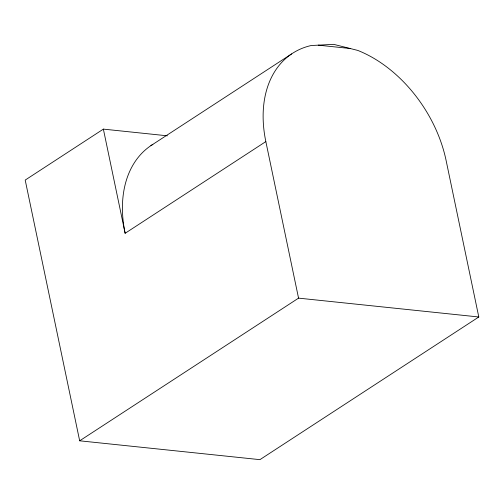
<?xml version="1.0" encoding="UTF-8"?>
<svg xmlns="http://www.w3.org/2000/svg" width="504" height="504" viewBox="0 0 504 504"><rect width="100%" height="100%" fill="white"/><g stroke="black" fill="none" stroke-linecap="round" stroke-linejoin="round"><path stroke-width="0.76" d="M103.37 129.118L25.2 180.073L79.67 440.805L259.919 459.654L478.8 316.984L446.097 160.43A116.487 80.722 56.9 0 0 357.771 50.419L333.686 44.346L311.119 45.536A116.487 80.722 56.9 0 0 265.841 141.58L125.137 233.295L103.37 129.118L167.397 135.815M150.898 145.637L291.608 53.922M79.67 440.805L298.551 298.135L478.8 316.984M318.257 45.158L350.154 48.497M265.841 141.58L298.551 298.135M125.137 233.295A116.487 80.722 56.9 0 1 152.857 144.377"/></g></svg>
